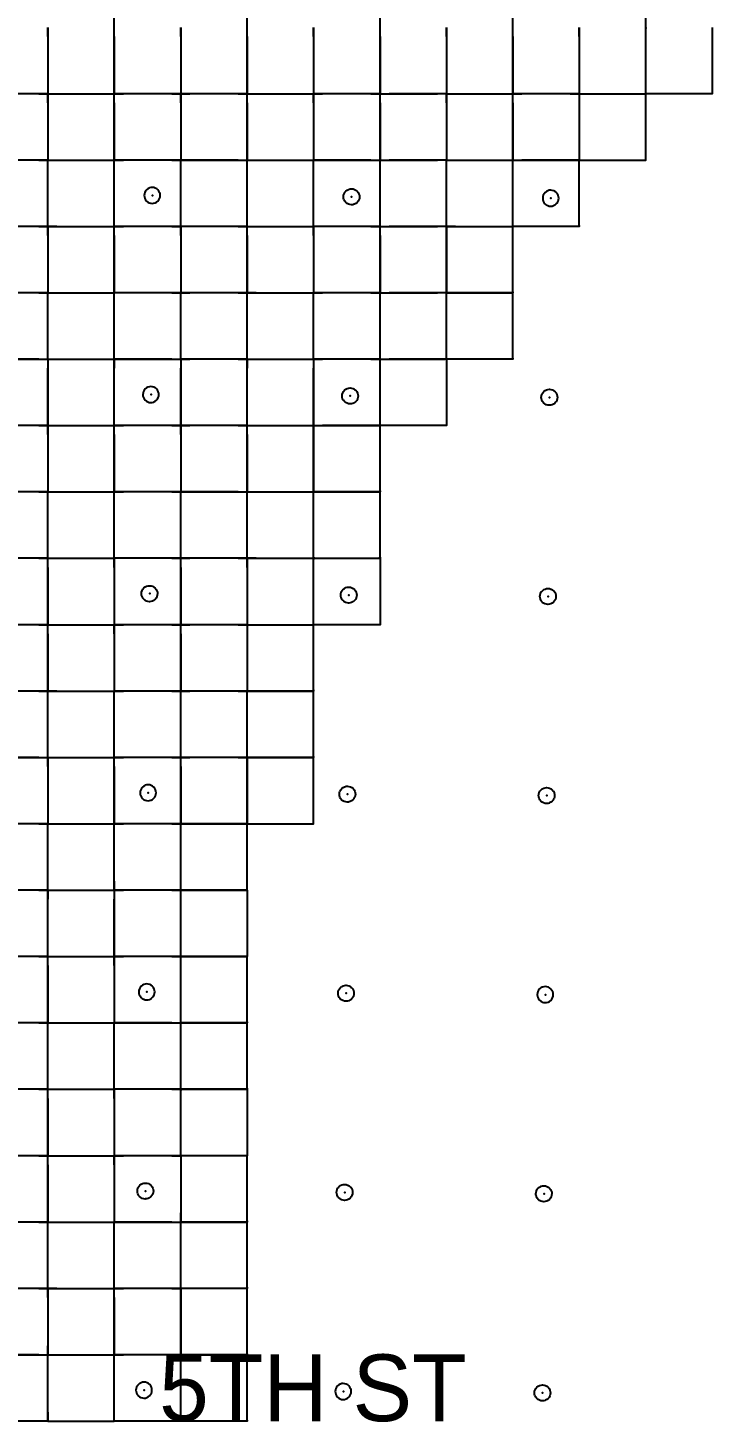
# Model space of a CAD drawing. Header units: metres. Extents: x 0 to 438, y -24 to 612.
# Drawn here: x 159.3 to 252, y -0.1 to 188.9 of the extents above; entities that cross this region are included whole.
import ezdxf

# ---------------------------------------------------------------- set-up
doc = ezdxf.new("R2010")
doc.units = ezdxf.units.M
for name, color, linetype in [('LAYER_01_CUT', 7, 'Continuous'), ('LAYER_04_GRID', 7, 'Continuous'), ('LAYER_05_LABELS', 7, 'Continuous')]:
    doc.layers.add(name, color=color, linetype=linetype)

msp = doc.modelspace()

# ---------------------------------------------------------------- linework, layer by layer
at = {"layer": 'LAYER_01_CUT'}
for points in [[(252, 180.15), (252, 180), (243.15, 180), (243, 180), (243, 181.23), (243, 189), (243, 190.23), (243, 198), (243, 199.23), (243, 207), (243, 208.23), (243, 216), (243, 217.23)], [(162, 181.23), (162, 180), (162, 172.23), (162, 171), (163.23, 171), (171, 171), (171, 172.23), (171, 180), (171, 181.23), (171, 189), (171, 190.23)], [(180, 181.23), (180, 180), (180, 172.23), (180, 171), (181.23, 171), (189, 171), (189, 172.23), (189, 180), (189, 181.23), (189, 189), (189, 190.23)], [(198, 181.23), (198, 180), (198, 172.23), (198, 171), (199.23, 171), (207, 171), (207, 172.23), (207, 180), (207, 181.23), (207, 189), (207, 190.23)], [(216, 181.23), (216, 180), (216, 172.23), (216, 171), (217.23, 171), (225, 171), (225, 172.23), (225, 180), (225, 181.23), (225, 189), (225, 190.23)], [(162, 187.77), (162, 189)], [(162, 189), (162, 181.23)], [(162, 187.77), (162, 180)], [(171, 187.77), (171, 189)], [(171, 187.77), (171, 180)], [(180, 187.77), (180, 189)], [(180, 189), (180, 181.23)], [(180, 187.77), (180, 180)], [(189, 187.77), (189, 189)], [(189, 187.77), (189, 180)], [(198, 187.77), (198, 189)], [(198, 189), (198, 181.23)], [(198, 187.77), (198, 180)], [(207, 187.77), (207, 189)], [(207, 187.77), (207, 180)], [(216, 187.77), (216, 189)], [(216, 189), (216, 181.23)], [(216, 187.77), (216, 180)], [(225, 187.77), (225, 189)], [(225, 187.77), (225, 180)], [(234, 187.77), (234, 189)], [(234, 189), (234, 181.23)], [(234, 187.77), (234, 180)], [(243, 189), (243, 188.85)], [(243, 180), (243, 188.85)], [(252, 189), (252, 180.15)], [(160.77, 180), (153, 180)], [(162, 180), (154.23, 180)], [(160.77, 180), (162, 180)], [(162, 178.77), (162, 180)], [(162, 180), (163.23, 180)], [(162, 180), (169.77, 180)], [(163.23, 180), (171, 180)], [(169.77, 180), (171, 180)], [(178.77, 180), (171, 180)], [(171, 178.77), (171, 180)], [(171, 180), (172.23, 180)], [(180, 180), (172.23, 180)], [(178.77, 180), (180, 180)], [(187.77, 180), (180, 180)], [(180, 178.77), (180, 180)], [(180, 180), (181.23, 180)], [(189, 180), (181.23, 180)], [(187.77, 180), (189, 180)], [(189, 178.77), (189, 180)], [(189, 180), (190.23, 180)], [(189, 180), (196.77, 180)], [(190.23, 180), (198, 180)], [(196.77, 180), (198, 180)], [(205.77, 180), (198, 180)], [(198, 178.77), (198, 180)], [(198, 180), (199.23, 180)], [(207, 180), (199.23, 180)], [(205.77, 180), (207, 180)], [(207, 178.77), (207, 180)], [(207, 180), (208.23, 180)], [(207, 180), (214.77, 180)], [(216, 180), (208.23, 180)], [(216, 180), (214.77, 180)], [(216, 178.77), (216, 180)], [(216, 180), (217.23, 180)], [(216, 180), (223.77, 180)], [(217.23, 180), (225, 180)], [(223.77, 180), (225, 180)], [(232.77, 180), (225, 180)], [(225, 178.77), (225, 180)], [(225, 180), (226.23, 180)], [(234, 180), (226.23, 180)], [(232.77, 180), (234, 180)], [(234, 181.23), (234, 180), (234, 172.23), (234, 171), (234.15, 171), (243, 171), (243, 171.15)], [(234, 179.85), (234, 180)], [(234, 180), (235.23, 180)], [(234, 180), (242.85, 180)], [(234, 179.85), (234, 171)], [(235.23, 180), (243, 180)], [(242.85, 180), (243, 180)], [(243, 171.15), (243, 180)], [(162, 178.77), (162, 171)], [(171, 178.77), (171, 171)], [(180, 178.77), (180, 171)], [(189, 178.77), (189, 171)], [(198, 178.77), (198, 171)], [(207, 178.77), (207, 171)], [(216, 178.77), (216, 171)], [(225, 178.77), (225, 171)], [(160.77, 171), (153, 171)], [(162, 171), (154.23, 171)], [(160.77, 171), (162, 171)], [(162, 163.23), (162, 171)], [(162, 169.77), (162, 171)], [(162, 171), (169.77, 171)], [(169.77, 171), (171, 171)], [(178.77, 171), (171, 171)], [(171, 163.23), (171, 171)], [(171, 169.77), (171, 171)], [(171, 171), (172.23, 171)], [(180, 171), (172.23, 171)], [(178.77, 171), (180, 171)], [(187.77, 171), (180, 171)], [(180, 163.23), (180, 171)], [(180, 169.77), (180, 171)], [(187.77, 171), (189, 171)], [(189, 163.23), (189, 171)], [(189, 169.77), (189, 171)], [(189, 171), (190.23, 171)], [(189, 171), (196.77, 171)], [(190.23, 171), (198, 171)], [(196.77, 171), (198, 171)], [(205.77, 171), (198, 171)], [(198, 163.23), (198, 171)], [(198, 169.77), (198, 171)], [(205.77, 171), (207, 171)], [(207, 163.23), (207, 171)], [(207, 169.77), (207, 171)], [(207, 171), (208.23, 171)], [(207, 171), (214.77, 171)], [(216, 171), (208.23, 171)], [(216, 171), (214.77, 171)], [(216, 163.23), (216, 171)], [(216, 169.77), (216, 171)], [(216, 171), (223.77, 171)], [(223.77, 171), (225, 171)], [(225, 163.23), (225, 171)], [(225, 170.85), (225, 171)], [(225, 171), (226.23, 171)], [(225, 171), (233.85, 171)], [(225, 162), (225, 170.85)], [(234, 171), (226.23, 171)], [(234, 171), (233.85, 171)], [(234, 162.15), (234, 171)], [(162, 162), (162, 169.77)], [(171, 162), (171, 169.77)], [(180, 162), (180, 169.77)], [(189, 162), (189, 169.77)], [(198, 162), (198, 169.77)], [(207, 162), (207, 169.77)], [(216, 162), (216, 169.77)], [(176.32, 165.14), (176.33, 165.14), (176.52, 165.19), (176.53, 165.2), (176.71, 165.29), (176.72, 165.29), (176.89, 165.43), (176.89, 165.43), (177.03, 165.59), (177.03, 165.6), (177.13, 165.79), (177.14, 165.79), (177.2, 165.99), (177.2, 166), (177.22, 166.2), (177.22, 166.2), (177.2, 166.39), (177.2, 166.4), (177.15, 166.59), (177.14, 166.6), (177.05, 166.78), (177.05, 166.79), (176.91, 166.96), (176.91, 166.96), (176.75, 167.1), (176.74, 167.1), (176.55, 167.2), (176.55, 167.21), (176.35, 167.27), (176.34, 167.27), (176.14, 167.29), (176.14, 167.29), (175.95, 167.27), (175.94, 167.27), (175.75, 167.22), (175.74, 167.21), (175.56, 167.12), (175.55, 167.11), (175.38, 166.98), (175.38, 166.98), (175.24, 166.82), (175.24, 166.81), (175.14, 166.62), (175.13, 166.61), (175.07, 166.42), (175.07, 166.41), (175.05, 166.21), (175.05, 166.2), (175.07, 166.02), (175.07, 166.01), (175.12, 165.82), (175.13, 165.81), (175.22, 165.63), (175.23, 165.62), (175.36, 165.45), (175.36, 165.45), (175.52, 165.31), (175.53, 165.31), (175.72, 165.21), (175.73, 165.2), (175.92, 165.14), (175.93, 165.14), (176.13, 165.12), (176.14, 165.12), (176.32, 165.14)], [(202.22, 165.43), (202.22, 165.44), (202.13, 165.62), (202.12, 165.63), (202.07, 165.82), (202.07, 165.83), (202.05, 166.02), (202.05, 166.03), (202.07, 166.22), (202.07, 166.23), (202.13, 166.43), (202.14, 166.44), (202.24, 166.62), (202.24, 166.63), (202.38, 166.79), (202.38, 166.8), (202.55, 166.93), (202.55, 166.93), (202.74, 167.03), (202.75, 167.03), (202.94, 167.08), (202.95, 167.09), (203.13, 167.1), (203.14, 167.1), (203.34, 167.08), (203.35, 167.08), (203.54, 167.02), (203.55, 167.02), (203.74, 166.92), (203.75, 166.91), (203.91, 166.78), (203.91, 166.77), (204.04, 166.6), (204.05, 166.6), (204.14, 166.41), (204.15, 166.4), (204.2, 166.21), (204.2, 166.21), (204.22, 166.02), (204.22, 166.01), (204.2, 165.81), (204.2, 165.8), (204.14, 165.61), (204.13, 165.6), (204.03, 165.42), (204.03, 165.41), (203.89, 165.25), (203.89, 165.24), (203.72, 165.11), (203.71, 165.1), (203.53, 165.01), (203.52, 165.01), (203.33, 164.95), (203.32, 164.95), (203.13, 164.94), (203.13, 164.93), (202.93, 164.96), (202.92, 164.96), (202.72, 165.02), (202.72, 165.02), (202.53, 165.12), (202.52, 165.12), (202.36, 165.26), (202.36, 165.27), (202.22, 165.43)], [(230.53, 164.82), (230.71, 164.92), (230.72, 164.92), (230.89, 165.05), (230.89, 165.06), (231.03, 165.22), (231.03, 165.23), (231.13, 165.41), (231.14, 165.42), (231.2, 165.62), (231.2, 165.63), (231.22, 165.82), (231.22, 165.83), (231.2, 166.02), (231.2, 166.03), (231.15, 166.22), (231.14, 166.23), (231.05, 166.41), (231.04, 166.42), (230.91, 166.58), (230.91, 166.59), (230.74, 166.73), (230.74, 166.73), (230.55, 166.83), (230.54, 166.83), (230.35, 166.89), (230.34, 166.89), (230.14, 166.92), (230.13, 166.91), (229.95, 166.9), (229.94, 166.9), (229.75, 166.84), (229.74, 166.84), (229.55, 166.75), (229.55, 166.74), (229.38, 166.61), (229.38, 166.6), (229.24, 166.44), (229.23, 166.43), (229.13, 166.25), (229.13, 166.24), (229.07, 166.05), (229.07, 166.04), (229.05, 165.84), (229.05, 165.83), (229.07, 165.64), (229.07, 165.64), (229.12, 165.44), (229.13, 165.44), (229.22, 165.25), (229.22, 165.25), (229.35, 165.08), (229.36, 165.07), (229.52, 164.94), (229.53, 164.93), (229.72, 164.83), (229.72, 164.83), (229.92, 164.77), (229.93, 164.77), (230.13, 164.75), (230.13, 164.75), (230.32, 164.76), (230.33, 164.77), (230.52, 164.82), (230.53, 164.82)], [(163.23, 162), (162, 162), (162, 163.23)], [(172.23, 153), (171, 153), (171, 154.23), (171, 162), (171, 163.23)], [(181.23, 162), (180, 162), (180, 163.23)], [(190.23, 153), (189, 153), (189, 154.23), (189, 162), (189, 163.23)], [(199.23, 162), (198, 162), (198, 163.23)], [(216, 135.15), (216, 135), (207.15, 135), (207, 135), (207, 136.23), (207, 144), (207, 145.23), (207, 153), (207, 154.23), (207, 162), (207, 163.23)], [(217.23, 162), (216, 162), (216, 163.23)], [(234, 162.15), (234, 162), (225.15, 162), (225, 162), (225, 163.23)], [(160.77, 162), (153, 162)], [(162, 162), (154.23, 162)], [(160.77, 162), (162, 162)], [(162, 160.77), (162, 162)], [(162, 162), (162, 154.23)], [(162, 162), (169.77, 162)], [(162, 160.77), (162, 153)], [(163.23, 162), (171, 162)], [(169.77, 162), (171, 162)], [(178.77, 162), (171, 162)], [(171, 160.77), (171, 162)], [(171, 162), (172.23, 162)], [(171, 160.77), (171, 153)], [(180, 162), (172.23, 162)], [(178.77, 162), (180, 162)], [(187.77, 162), (180, 162)], [(180, 160.77), (180, 162)], [(180, 162), (180, 154.23)], [(180, 160.77), (180, 153)], [(189, 162), (181.23, 162)], [(187.77, 162), (189, 162)], [(189, 160.77), (189, 162)], [(189, 162), (190.23, 162)], [(189, 162), (196.77, 162)], [(189, 160.77), (189, 153)], [(190.23, 162), (198, 162)], [(196.77, 162), (198, 162)], [(205.77, 162), (198, 162)], [(198, 160.77), (198, 162)], [(198, 162), (198, 154.23)], [(198, 160.77), (198, 153)], [(207, 162), (199.23, 162)], [(205.77, 162), (207, 162)], [(207, 160.77), (207, 162)], [(207, 162), (208.23, 162)], [(207, 162), (214.77, 162)], [(207, 160.77), (207, 153)], [(216, 162), (208.23, 162)], [(216, 162), (214.77, 162)], [(216, 162), (216, 154.23)], [(216, 162), (216, 161.85)], [(216, 162), (224.85, 162)], [(216, 154.23), (216, 153), (216, 161.85)], [(217.23, 162), (225, 162)], [(224.85, 162), (225, 162)], [(225, 153.15), (225, 162)], [(162, 154.23), (162, 153), (163.23, 153)], [(180, 154.23), (180, 153), (181.23, 153)], [(198, 154.23), (198, 153), (199.23, 153)], [(225, 153.15), (225, 153)], [(160.77, 153), (153, 153)], [(162, 153), (154.23, 153)], [(160.77, 153), (162, 153)], [(162, 145.23), (162, 153)], [(162, 151.77), (162, 153)], [(162, 153), (169.77, 153)], [(162, 144), (162, 151.77)], [(163.23, 153), (171, 153)], [(169.77, 153), (171, 153)], [(178.77, 153), (171, 153)], [(171, 145.23), (171, 153)], [(171, 151.77), (171, 153)], [(171, 144), (171, 151.77)], [(180, 153), (172.23, 153)], [(178.77, 153), (180, 153)], [(187.77, 153), (180, 153)], [(180, 145.23), (180, 153)], [(180, 151.77), (180, 153)], [(180, 144), (180, 151.77)], [(189, 153), (181.23, 153)], [(187.77, 153), (189, 153)], [(189, 145.23), (189, 153)], [(189, 151.77), (189, 153)], [(189, 153), (196.77, 153)], [(189, 144), (189, 151.77)], [(190.23, 153), (198, 153)], [(196.77, 153), (198, 153)], [(205.77, 153), (198, 153)], [(198, 145.23), (198, 153)], [(198, 151.77), (198, 153)], [(198, 144), (198, 151.77)], [(207, 153), (199.23, 153)], [(205.77, 153), (207, 153)], [(207, 151.77), (207, 153)], [(207, 153), (208.23, 153)], [(207, 153), (214.77, 153)], [(207, 144), (207, 151.77)], [(216, 153), (208.23, 153)], [(216, 153), (214.77, 153)], [(216, 145.23), (216, 153)], [(216, 152.85), (216, 153)], [(216, 153), (224.85, 153)], [(216, 153), (216.15, 153)], [(216, 144), (216, 152.85)], [(224.85, 153), (225, 153), (216.15, 153)], [(225, 144.15), (225, 153)], [(160.77, 144), (153, 144)], [(154.23, 144), (162, 144), (162, 145.23)], [(160.77, 144), (162, 144)], [(162, 136.23), (162, 135), (162, 127.23), (162, 126), (163.23, 126), (171, 126), (171, 127.23), (171, 135), (171, 136.23), (171, 144), (171, 145.23)], [(162, 144), (162, 136.23)], [(162, 144), (162, 142.77)], [(162, 144), (163.23, 144)], [(162, 144), (169.77, 144)], [(163.23, 144), (171, 144)], [(169.77, 144), (171, 144)], [(178.77, 144), (171, 144)], [(171, 144), (171, 142.77)], [(171, 144), (172.23, 144)], [(172.23, 144), (180, 144), (180, 145.23)], [(178.77, 144), (180, 144)], [(180, 136.23), (180, 135), (180, 127.23), (180, 126), (181.23, 126), (189, 126), (189, 127.23), (189, 135), (189, 136.23), (189, 144), (189, 145.23)], [(187.77, 144), (180, 144)], [(180, 144), (180, 136.23)], [(180, 144), (180, 142.77)], [(180, 144), (181.23, 144)], [(189, 144), (181.23, 144)], [(187.77, 144), (189, 144)], [(189, 144), (189, 142.77)], [(189, 144), (190.23, 144)], [(189, 144), (196.77, 144)], [(190.23, 144), (198, 144), (198, 145.23)], [(196.77, 144), (198, 144)], [(205.77, 144), (198, 144)], [(198, 144), (198, 136.23)], [(198, 144), (198, 142.77)], [(198, 144), (199.23, 144)], [(207, 144), (199.23, 144)], [(205.77, 144), (207, 144)], [(207, 144), (207, 143.85)], [(207, 144), (208.23, 144)], [(207, 144), (215.85, 144)], [(207, 135), (207, 143.85)], [(216, 144), (208.23, 144)], [(216, 144), (215.85, 144)], [(225, 144.15), (225, 144), (216.15, 144), (216, 144), (216, 145.23)], [(216, 144), (216, 135.15)], [(162, 135), (162, 142.77)], [(171, 135), (171, 142.77)], [(180, 135), (180, 142.77)], [(189, 135), (189, 142.77)], [(198, 135), (198, 142.77)], [(174.88, 139.02), (174.88, 139.01), (174.94, 138.82), (174.94, 138.81), (175.03, 138.63), (175.04, 138.62), (175.17, 138.45), (175.18, 138.45), (175.34, 138.31), (175.35, 138.31), (175.53, 138.21), (175.54, 138.2), (175.73, 138.14), (175.74, 138.14), (175.94, 138.12), (175.95, 138.12), (176.14, 138.14), (176.14, 138.14), (176.34, 138.19), (176.34, 138.2), (176.53, 138.29), (176.53, 138.3), (176.7, 138.43), (176.71, 138.43), (176.84, 138.59), (176.85, 138.6), (176.95, 138.79), (176.95, 138.79), (177.01, 138.99), (177.01, 139), (177.03, 139.2), (177.03, 139.21), (177.02, 139.39), (177.01, 139.4), (176.96, 139.59), (176.96, 139.6), (176.86, 139.78), (176.86, 139.79), (176.73, 139.96), (176.72, 139.96), (176.56, 140.1), (176.55, 140.1), (176.37, 140.2), (176.36, 140.21), (176.16, 140.27), (176.15, 140.27), (175.96, 140.29), (175.95, 140.29), (175.76, 140.27), (175.75, 140.27), (175.56, 140.22), (175.55, 140.21), (175.37, 140.12), (175.36, 140.12), (175.2, 139.98), (175.19, 139.98), (175.05, 139.82), (175.05, 139.81), (174.95, 139.62), (174.95, 139.62), (174.89, 139.42), (174.89, 139.41), (174.87, 139.21), (174.87, 139.21), (174.88, 139.02)], [(203.86, 139.6), (203.96, 139.41), (203.96, 139.41), (204.01, 139.21), (204.01, 139.21), (204.03, 139.02), (204.03, 139.01), (204.01, 138.81), (204.01, 138.8), (203.95, 138.61), (203.95, 138.6), (203.85, 138.42), (203.84, 138.41), (203.71, 138.25), (203.7, 138.24), (203.53, 138.11), (203.53, 138.1), (203.34, 138.01), (203.33, 138.01), (203.14, 137.95), (203.14, 137.95), (202.95, 137.94), (202.94, 137.94), (202.74, 137.96), (202.73, 137.96), (202.54, 138.02), (202.53, 138.02), (202.34, 138.12), (202.34, 138.12), (202.18, 138.26), (202.17, 138.27), (202.04, 138.43), (202.03, 138.44), (201.94, 138.62), (201.94, 138.63), (201.88, 138.82), (201.88, 138.83), (201.87, 139.02), (201.86, 139.03), (201.88, 139.22), (201.89, 139.23), (201.95, 139.43), (201.95, 139.44), (202.05, 139.62), (202.05, 139.63), (202.19, 139.79), (202.2, 139.8), (202.36, 139.93), (202.37, 139.93), (202.55, 140.03), (202.56, 140.03), (202.75, 140.08), (202.76, 140.09), (202.95, 140.1), (202.96, 140.1), (203.15, 140.08), (203.16, 140.08), (203.36, 140.02), (203.37, 140.02), (203.55, 139.92), (203.56, 139.91), (203.72, 139.78), (203.73, 139.77), (203.86, 139.61), (203.86, 139.6)], [(229.95, 139.92), (229.95, 139.92), (230.15, 139.9), (230.16, 139.89), (230.36, 139.83), (230.37, 139.83), (230.55, 139.73), (230.56, 139.73), (230.72, 139.59), (230.73, 139.58), (230.86, 139.42), (230.86, 139.41), (230.96, 139.23), (230.96, 139.22), (231.01, 139.03), (231.01, 139.02), (231.03, 138.83), (231.03, 138.82), (231.01, 138.63), (231.01, 138.62), (230.95, 138.42), (230.95, 138.41), (230.85, 138.23), (230.84, 138.22), (230.71, 138.06), (230.7, 138.05), (230.53, 137.92), (230.53, 137.92), (230.34, 137.82), (230.33, 137.82), (230.14, 137.77), (230.13, 137.77), (229.95, 137.75), (229.94, 137.75), (229.74, 137.77), (229.73, 137.77), (229.54, 137.83), (229.53, 137.83), (229.34, 137.93), (229.34, 137.94), (229.17, 138.07), (229.17, 138.08), (229.04, 138.25), (229.03, 138.25), (228.94, 138.44), (228.94, 138.45), (228.88, 138.64), (228.88, 138.65), (228.86, 138.83), (228.86, 138.84), (228.88, 139.04), (228.89, 139.05), (228.95, 139.24), (228.95, 139.25), (229.05, 139.44), (229.05, 139.44), (229.19, 139.6), (229.19, 139.61), (229.36, 139.74), (229.37, 139.75), (229.55, 139.84), (229.56, 139.84), (229.75, 139.9), (229.76, 139.9), (229.95, 139.92)], [(198, 136.23), (198, 135), (198, 127.23), (198, 126), (198, 134.85)], [(160.77, 135), (153, 135)], [(162, 135), (154.23, 135)], [(160.77, 135), (162, 135)], [(162, 133.77), (162, 135)], [(162, 135), (163.23, 135)], [(162, 135), (169.77, 135)], [(163.23, 135), (171, 135)], [(169.77, 135), (171, 135)], [(178.77, 135), (171, 135)], [(171, 133.77), (171, 135)], [(171, 135), (172.23, 135)], [(180, 135), (172.23, 135)], [(178.77, 135), (180, 135)], [(187.77, 135), (180, 135)], [(180, 133.77), (180, 135)], [(180, 135), (181.23, 135)], [(189, 135), (181.23, 135)], [(187.77, 135), (189, 135)], [(189, 133.77), (189, 135)], [(189, 135), (190.23, 135)], [(189, 135), (196.77, 135)], [(190.23, 135), (198, 135)], [(196.77, 135), (198, 135)], [(198, 135), (198, 134.85)], [(198, 135), (199.23, 135)], [(198, 135), (206.85, 135)], [(207, 135), (199.23, 135)], [(207, 135), (206.85, 135)], [(207, 126.15), (207, 135)], [(162, 133.77), (162, 126)], [(171, 133.77), (171, 126)], [(180, 133.77), (180, 126)], [(189, 133.77), (189, 126)], [(160.77, 126), (153, 126)], [(162, 126), (154.23, 126)], [(160.77, 126), (162, 126)], [(162, 118.23), (162, 126)], [(162, 124.77), (162, 126)], [(162, 126), (169.77, 126)], [(169.77, 126), (171, 126)], [(178.77, 126), (171, 126)], [(171, 118.23), (171, 126)], [(171, 124.77), (171, 126)], [(171, 126), (172.23, 126)], [(180, 126), (172.23, 126)], [(178.77, 126), (180, 126)], [(187.77, 126), (180, 126)], [(180, 118.23), (180, 126)], [(180, 124.77), (180, 126)], [(187.77, 126), (189, 126)], [(189, 118.23), (189, 126)], [(189, 124.77), (189, 126)], [(189, 126), (190.23, 126)], [(189, 126), (196.77, 126)], [(190.23, 126), (198, 126)], [(196.77, 126), (198, 126)], [(198.15, 126), (198, 126)], [(198, 118.23), (198, 126)], [(198, 125.85), (198, 126)], [(198, 126), (206.85, 126)], [(198, 117), (198, 125.85)], [(206.85, 126), (207, 126), (198.15, 126)], [(207, 126.15), (207, 126)], [(207, 117.15), (207, 126)], [(162, 117), (162, 124.77)], [(171, 117), (171, 124.77)], [(180, 117), (180, 124.77)], [(189, 117), (189, 124.77)], [(163.23, 99), (162, 99), (162, 100.23), (162, 108), (162, 109.23), (162, 117), (162, 118.23)], [(172.23, 117), (171, 117), (171, 118.23)], [(181.23, 81), (180, 81), (180, 82.23), (180, 90), (180, 91.23), (180, 99), (180, 100.23), (180, 108), (180, 109.23), (180, 117), (180, 118.23)], [(190.23, 117), (189, 117), (189, 118.23)], [(207, 117.15), (207, 117), (207, 108.15), (207, 108), (198.15, 108), (198, 108), (198, 109.23), (198, 117), (198, 118.23)], [(160.77, 117), (153, 117)], [(162, 117), (154.23, 117)], [(160.77, 117), (162, 117)], [(162, 115.77), (162, 117)], [(162, 117), (163.23, 117)], [(162, 117), (169.77, 117)], [(162, 115.77), (162, 108)], [(163.23, 117), (171, 117)], [(169.77, 117), (171, 117)], [(178.77, 117), (171, 117)], [(171, 115.77), (171, 117)], [(171, 117), (171, 109.23)], [(171, 115.77), (171, 108)], [(180, 117), (172.23, 117)], [(178.77, 117), (180, 117)], [(187.77, 117), (180, 117)], [(180, 115.77), (180, 117)], [(180, 117), (181.23, 117)], [(180, 115.77), (180, 108)], [(189, 117), (181.23, 117)], [(187.77, 117), (189, 117)], [(189, 115.77), (189, 117)], [(189, 117), (189, 109.23)], [(189, 117), (196.77, 117)], [(189, 115.77), (189, 108)], [(190.23, 117), (198, 117)], [(196.77, 117), (198, 117)], [(198.15, 117), (198, 117)], [(198, 117), (198, 116.85)], [(198, 117), (206.85, 117)], [(198, 108), (198, 116.85)], [(198.15, 117), (207, 117)], [(207, 117), (206.85, 117)], [(174.7, 112.01), (174.69, 112.02), (174.68, 112.21), (174.68, 112.21), (174.7, 112.41), (174.7, 112.42), (174.76, 112.62), (174.76, 112.62), (174.86, 112.81), (174.87, 112.82), (175, 112.98), (175.01, 112.99), (175.18, 113.12), (175.18, 113.12), (175.37, 113.21), (175.38, 113.22), (175.57, 113.27), (175.57, 113.27), (175.76, 113.29), (175.77, 113.29), (175.97, 113.27), (175.98, 113.27), (176.17, 113.21), (176.18, 113.21), (176.36, 113.1), (176.37, 113.1), (176.53, 112.96), (176.54, 112.96), (176.67, 112.79), (176.68, 112.79), (176.77, 112.6), (176.77, 112.59), (176.83, 112.4), (176.83, 112.39), (176.84, 112.21), (176.85, 112.2), (176.82, 112), (176.82, 111.99), (176.76, 111.8), (176.76, 111.79), (176.66, 111.6), (176.66, 111.6), (176.52, 111.43), (176.51, 111.43), (176.35, 111.3), (176.34, 111.29), (176.16, 111.2), (176.15, 111.19), (175.96, 111.14), (175.95, 111.14), (175.76, 111.12), (175.75, 111.12), (175.56, 111.14), (175.55, 111.14), (175.35, 111.2), (175.34, 111.21), (175.16, 111.31), (175.15, 111.31), (174.99, 111.45), (174.98, 111.45), (174.85, 111.62), (174.85, 111.63), (174.75, 111.81), (174.75, 111.82), (174.7, 112.01)], [(203.34, 111.1), (203.16, 111.01), (203.15, 111.01), (202.96, 110.95), (202.95, 110.95), (202.76, 110.94), (202.75, 110.94), (202.56, 110.96), (202.55, 110.96), (202.35, 111.02), (202.34, 111.02), (202.16, 111.12), (202.15, 111.12), (201.99, 111.26), (201.98, 111.27), (201.85, 111.43), (201.85, 111.44), (201.75, 111.62), (201.75, 111.63), (201.7, 111.82), (201.69, 111.83), (201.68, 112.02), (201.68, 112.03), (201.7, 112.23), (201.7, 112.23), (201.76, 112.43), (201.76, 112.44), (201.86, 112.62), (201.87, 112.63), (202, 112.79), (202.01, 112.8), (202.17, 112.93), (202.18, 112.93), (202.37, 113.03), (202.37, 113.03), (202.57, 113.08), (202.57, 113.09), (202.76, 113.1), (202.77, 113.1), (202.97, 113.08), (202.98, 113.08), (203.17, 113.02), (203.18, 113.02), (203.36, 112.92), (203.37, 112.91), (203.53, 112.78), (203.54, 112.77), (203.67, 112.61), (203.68, 112.6), (203.77, 112.41), (203.77, 112.41), (203.83, 112.21), (203.83, 112.21), (203.84, 112.02), (203.84, 112.01), (203.82, 111.81), (203.82, 111.81), (203.76, 111.61), (203.76, 111.6), (203.66, 111.42), (203.66, 111.41), (203.52, 111.25), (203.51, 111.24), (203.35, 111.11), (203.34, 111.1)], [(229, 112.61), (229.01, 112.61), (229.17, 112.74), (229.18, 112.75), (229.37, 112.84), (229.37, 112.84), (229.57, 112.9), (229.57, 112.9), (229.76, 112.92), (229.77, 112.92), (229.97, 112.9), (229.98, 112.89), (230.17, 112.83), (230.18, 112.83), (230.36, 112.73), (230.37, 112.73), (230.53, 112.59), (230.54, 112.59), (230.67, 112.42), (230.68, 112.41), (230.77, 112.23), (230.77, 112.22), (230.83, 112.03), (230.83, 112.02), (230.84, 111.83), (230.84, 111.83), (230.82, 111.63), (230.82, 111.62), (230.76, 111.42), (230.76, 111.41), (230.66, 111.23), (230.66, 111.22), (230.52, 111.06), (230.51, 111.05), (230.35, 110.92), (230.34, 110.92), (230.16, 110.82), (230.15, 110.82), (229.96, 110.77), (229.95, 110.77), (229.76, 110.75), (229.75, 110.75), (229.55, 110.77), (229.55, 110.77), (229.35, 110.83), (229.34, 110.83), (229.16, 110.93), (229.15, 110.94), (228.99, 111.07), (228.98, 111.08), (228.85, 111.25), (228.85, 111.25), (228.75, 111.44), (228.75, 111.45), (228.7, 111.64), (228.69, 111.65), (228.68, 111.83), (228.68, 111.84), (228.7, 112.04), (228.7, 112.05), (228.76, 112.24), (228.76, 112.25), (228.86, 112.44), (228.87, 112.44), (229, 112.61)], [(160.77, 108), (153, 108)], [(162, 108), (154.23, 108)], [(160.77, 108), (162, 108)], [(162, 106.77), (162, 108)], [(162, 108), (163.23, 108)], [(162, 108), (169.77, 108)], [(163.23, 108), (171, 108)], [(169.77, 108), (171, 108)], [(171, 109.23), (171, 108), (171, 100.23), (171, 99), (172.23, 99)], [(178.77, 108), (171, 108)], [(171, 106.77), (171, 108)], [(171, 108), (172.23, 108)], [(180, 108), (172.23, 108)], [(178.77, 108), (180, 108)], [(187.77, 108), (180, 108)], [(180, 106.77), (180, 108)], [(180, 108), (181.23, 108)], [(189, 108), (181.23, 108)], [(187.77, 108), (189, 108)], [(189, 109.23), (189, 108), (189, 100.23), (189, 99), (197.85, 99), (198, 99), (189.15, 99)], [(189, 107.85), (189, 108)], [(189, 108), (190.23, 108)], [(189, 108), (197.85, 108)], [(189, 107.85), (189, 99)], [(190.23, 108), (198, 108)], [(197.85, 108), (198, 108)], [(198, 99.15), (198, 108)], [(162, 106.77), (162, 99)], [(171, 106.77), (171, 99)], [(180, 106.77), (180, 99)], [(160.77, 99), (153, 99)], [(162, 99), (154.23, 99)], [(160.77, 99), (162, 99)], [(162, 91.23), (162, 99)], [(162, 97.77), (162, 99)], [(162, 99), (169.77, 99)], [(163.23, 99), (171, 99)], [(169.77, 99), (171, 99)], [(178.77, 99), (171, 99)], [(171, 91.23), (171, 99)], [(171, 97.77), (171, 99)], [(180, 99), (172.23, 99)], [(178.77, 99), (180, 99)], [(187.77, 99), (180, 99)], [(180, 97.77), (180, 99)], [(180, 99), (181.23, 99)], [(189, 99), (181.23, 99)], [(187.77, 99), (189, 99)], [(189, 91.23), (189, 99)], [(189, 98.85), (189, 99)], [(189, 99), (189.15, 99)], [(189, 90), (189, 98.85)], [(198, 99.15), (198, 99)], [(198, 90.15), (198, 99)], [(162, 90), (162, 97.77)], [(171, 90), (171, 97.77)], [(180, 90), (180, 97.77)], [(154.23, 90), (162, 90), (162, 91.23)], [(162, 82.23), (162, 81), (163.23, 81), (171, 81), (171, 82.23), (171, 90), (171, 91.23)], [(198, 90.15), (198, 90), (197.85, 90), (189, 90), (189, 91.23)], [(160.77, 90), (153, 90)], [(160.77, 90), (162, 90)], [(162, 88.77), (162, 90)], [(162, 90), (162, 82.23)], [(162, 90), (163.23, 90)], [(162, 90), (169.77, 90)], [(163.23, 90), (171, 90)], [(169.77, 90), (171, 90)], [(178.77, 90), (171, 90)], [(171, 88.77), (171, 90)], [(171, 90), (172.23, 90)], [(180, 90), (172.23, 90)], [(178.77, 90), (180, 90)], [(187.77, 90), (180, 90)], [(180, 88.77), (180, 90)], [(180, 90), (181.23, 90)], [(189, 90), (181.23, 90)], [(187.77, 90), (189, 90)], [(189, 90), (189, 82.23)], [(189, 90), (189, 89.85)], [(189, 90), (189.15, 90)], [(189, 82.23), (189, 81), (189, 89.85)], [(189.15, 90), (198, 90)], [(198, 81.15), (198, 90)], [(162, 88.77), (162, 81)], [(171, 88.77), (171, 81)], [(180, 88.77), (180, 81)], [(176.64, 84.99), (176.64, 85), (176.66, 85.2), (176.66, 85.21), (176.64, 85.39), (176.64, 85.4), (176.59, 85.59), (176.58, 85.6), (176.49, 85.79), (176.49, 85.79), (176.35, 85.96), (176.35, 85.96), (176.19, 86.1), (176.18, 86.11), (175.99, 86.21), (175.99, 86.21), (175.79, 86.27), (175.78, 86.27), (175.58, 86.29), (175.58, 86.29), (175.39, 86.27), (175.38, 86.27), (175.19, 86.22), (175.18, 86.21), (175, 86.12), (174.99, 86.12), (174.82, 85.99), (174.82, 85.98), (174.68, 85.82), (174.68, 85.81), (174.58, 85.63), (174.57, 85.62), (174.51, 85.42), (174.51, 85.41), (174.49, 85.21), (174.49, 85.21), (174.51, 85.02), (174.51, 85.01), (174.56, 84.82), (174.57, 84.81), (174.66, 84.63), (174.67, 84.62), (174.8, 84.45), (174.8, 84.45), (174.96, 84.31), (174.97, 84.31), (175.16, 84.21), (175.17, 84.2), (175.36, 84.14), (175.37, 84.14), (175.57, 84.12), (175.58, 84.12), (175.76, 84.14), (175.77, 84.14), (175.96, 84.19), (175.97, 84.2), (176.16, 84.29), (176.16, 84.3), (176.33, 84.43), (176.33, 84.43), (176.47, 84.6), (176.47, 84.6), (176.57, 84.79), (176.58, 84.8), (176.64, 84.99)], [(203.33, 84.24), (203.16, 84.11), (203.15, 84.1), (202.97, 84.01), (202.96, 84.01), (202.77, 83.96), (202.76, 83.95), (202.58, 83.94), (202.57, 83.94), (202.37, 83.96), (202.36, 83.96), (202.17, 84.02), (202.16, 84.02), (201.97, 84.12), (201.96, 84.13), (201.8, 84.26), (201.8, 84.27), (201.67, 84.43), (201.66, 84.44), (201.57, 84.63), (201.56, 84.63), (201.51, 84.82), (201.51, 84.83), (201.49, 85.02), (201.49, 85.03), (201.51, 85.23), (201.51, 85.23), (201.57, 85.43), (201.58, 85.44), (201.68, 85.62), (201.68, 85.63), (201.82, 85.79), (201.82, 85.8), (201.99, 85.93), (202, 85.94), (202.18, 86.03), (202.19, 86.03), (202.38, 86.08), (202.39, 86.09), (202.58, 86.1), (202.58, 86.1), (202.78, 86.08), (202.79, 86.08), (202.99, 86.02), (202.99, 86.02), (203.18, 85.92), (203.19, 85.91), (203.35, 85.78), (203.35, 85.77), (203.49, 85.61), (203.49, 85.6), (203.58, 85.41), (203.59, 85.41), (203.64, 85.22), (203.64, 85.21), (203.66, 85.02), (203.66, 85.01), (203.64, 84.81), (203.64, 84.81), (203.58, 84.61), (203.57, 84.6), (203.47, 84.42), (203.47, 84.41), (203.33, 84.25), (203.33, 84.24)], [(228.79, 84.08), (228.66, 84.25), (228.66, 84.25), (228.57, 84.44), (228.56, 84.45), (228.51, 84.64), (228.51, 84.65), (228.49, 84.83), (228.49, 84.84), (228.51, 85.04), (228.51, 85.05), (228.57, 85.24), (228.57, 85.25), (228.68, 85.44), (228.68, 85.44), (228.82, 85.61), (228.82, 85.61), (228.99, 85.74), (228.99, 85.75), (229.18, 85.84), (229.19, 85.85), (229.38, 85.9), (229.39, 85.9), (229.57, 85.92), (229.58, 85.92), (229.78, 85.9), (229.79, 85.9), (229.98, 85.84), (229.99, 85.83), (230.18, 85.73), (230.18, 85.73), (230.35, 85.59), (230.35, 85.59), (230.48, 85.42), (230.49, 85.41), (230.58, 85.23), (230.59, 85.22), (230.64, 85.03), (230.64, 85.02), (230.66, 84.83), (230.66, 84.83), (230.64, 84.63), (230.64, 84.62), (230.58, 84.42), (230.57, 84.42), (230.47, 84.23), (230.47, 84.22), (230.33, 84.06), (230.33, 84.05), (230.16, 83.92), (230.15, 83.92), (229.97, 83.83), (229.96, 83.82), (229.77, 83.77), (229.76, 83.77), (229.57, 83.75), (229.57, 83.75), (229.37, 83.77), (229.36, 83.77), (229.16, 83.83), (229.16, 83.83), (228.97, 83.93), (228.96, 83.94), (228.8, 84.08), (228.79, 84.08)], [(160.77, 81), (153, 81)], [(162, 81), (154.23, 81)], [(160.77, 81), (162, 81)], [(162, 73.23), (162, 81)], [(162, 79.77), (162, 81)], [(162, 81), (169.77, 81)], [(162, 72), (162, 79.77)], [(169.77, 81), (171, 81)], [(178.77, 81), (171, 81)], [(171, 73.23), (171, 81)], [(171, 79.77), (171, 81)], [(171, 81), (172.23, 81)], [(171, 72), (171, 79.77)], [(180, 81), (172.23, 81)], [(178.77, 81), (180, 81)], [(180, 73.23), (180, 81)], [(180, 80.85), (180, 81)], [(180, 81), (188.85, 81)], [(180, 72), (180, 80.85)], [(189, 81), (181.23, 81)], [(189, 81), (188.85, 81)], [(189, 72.15), (189, 81)], [(189, 81), (189.15, 81)], [(189.15, 81), (198, 81), (198, 81.15)], [(160.77, 72), (153, 72)], [(162, 72), (154.23, 72)], [(160.77, 72), (162, 72)], [(163.23, 18), (162, 18), (162, 19.23), (162, 27), (162, 28.23), (162, 36), (162, 37.23), (162, 45), (162, 46.23), (162, 54), (162, 55.23), (162, 63), (162, 64.23), (162, 72), (162, 73.23)], [(162, 72), (162, 70.77)], [(162, 72), (163.23, 72)], [(162, 72), (169.77, 72)], [(163.23, 72), (171, 72)], [(169.77, 72), (171, 72)], [(171, 73.23), (171, 72), (171, 64.23), (171, 63), (171, 55.23), (171, 54), (172.23, 54), (180, 54), (180, 55.23), (180, 63), (180, 64.23), (180, 72), (180, 73.23)], [(178.77, 72), (171, 72)], [(171, 72), (171, 70.77)], [(171, 72), (172.23, 72)], [(180, 72), (172.23, 72)], [(178.77, 72), (180, 72)], [(180, 72), (180, 71.85)], [(180, 72), (188.85, 72)], [(180, 72), (180.15, 72)], [(180, 63), (180, 71.85)], [(189, 72), (180.15, 72)], [(188.85, 72), (189, 72), (189, 72.15)], [(189, 72), (189, 63.15)], [(162, 63), (162, 70.77)], [(171, 63), (171, 70.77)], [(160.77, 63), (153, 63)], [(162, 63), (154.23, 63)], [(160.77, 63), (162, 63)], [(162, 61.77), (162, 63)], [(162, 63), (163.23, 63)], [(162, 63), (169.77, 63)], [(163.23, 63), (171, 63)], [(169.77, 63), (171, 63)], [(178.77, 63), (171, 63)], [(171, 61.77), (171, 63)], [(171, 63), (172.23, 63)], [(180, 63), (172.23, 63)], [(178.77, 63), (180, 63)], [(180, 63), (180, 62.85)], [(180, 63), (188.85, 63)], [(180, 63), (180.15, 63)], [(180, 54), (180, 62.85)], [(189, 63), (180.15, 63)], [(189, 63.15), (189, 63), (188.85, 63)], [(189, 54.15), (189, 63)], [(162, 61.77), (162, 54)], [(171, 61.77), (171, 54)], [(174.47, 57.63), (174.48, 57.62), (174.61, 57.45), (174.62, 57.45), (174.78, 57.31), (174.79, 57.31), (174.97, 57.21), (174.98, 57.21), (175.18, 57.15), (175.18, 57.14), (175.38, 57.12), (175.39, 57.12), (175.58, 57.14), (175.58, 57.14), (175.78, 57.2), (175.78, 57.2), (175.97, 57.29), (175.98, 57.3), (176.14, 57.43), (176.15, 57.43), (176.28, 57.6), (176.29, 57.6), (176.39, 57.79), (176.39, 57.8), (176.45, 57.99), (176.45, 58), (176.47, 58.2), (176.47, 58.21), (176.46, 58.39), (176.45, 58.4), (176.4, 58.59), (176.4, 58.6), (176.3, 58.79), (176.3, 58.79), (176.17, 58.96), (176.16, 58.97), (176, 59.1), (175.99, 59.11), (175.81, 59.21), (175.8, 59.21), (175.6, 59.27), (175.6, 59.27), (175.4, 59.29), (175.39, 59.29), (175.2, 59.27), (175.19, 59.27), (175, 59.22), (175, 59.22), (174.81, 59.12), (174.8, 59.12), (174.64, 58.99), (174.63, 58.98), (174.49, 58.82), (174.49, 58.81), (174.39, 58.63), (174.39, 58.62), (174.33, 58.42), (174.33, 58.41), (174.31, 58.21), (174.31, 58.21), (174.32, 58.02), (174.32, 58.01), (174.38, 57.82), (174.38, 57.81), (174.47, 57.63)], [(201.49, 58.62), (201.49, 58.63), (201.63, 58.79), (201.64, 58.8), (201.8, 58.93), (201.81, 58.94), (201.99, 59.03), (202, 59.03), (202.19, 59.09), (202.2, 59.09), (202.39, 59.1), (202.4, 59.1), (202.59, 59.08), (202.6, 59.08), (202.8, 59.02), (202.81, 59.02), (202.99, 58.92), (203, 58.92), (203.16, 58.78), (203.17, 58.77), (203.3, 58.61), (203.3, 58.6), (203.4, 58.42), (203.4, 58.41), (203.45, 58.22), (203.46, 58.21), (203.47, 58.02), (203.47, 58.01), (203.45, 57.81), (203.45, 57.81), (203.39, 57.61), (203.39, 57.6), (203.29, 57.42), (203.28, 57.41), (203.15, 57.25), (203.14, 57.24), (202.98, 57.11), (202.97, 57.11), (202.78, 57.01), (202.78, 57.01), (202.58, 56.96), (202.58, 56.95), (202.39, 56.94), (202.38, 56.94), (202.18, 56.96), (202.17, 56.96), (201.98, 57.02), (201.97, 57.02), (201.79, 57.12), (201.78, 57.13), (201.62, 57.26), (201.61, 57.27), (201.48, 57.43), (201.47, 57.44), (201.38, 57.63), (201.38, 57.63), (201.32, 57.83), (201.32, 57.83), (201.31, 58.02), (201.31, 58.03), (201.33, 58.23), (201.33, 58.24), (201.39, 58.43), (201.39, 58.44), (201.49, 58.62)], [(228.62, 57.08), (228.78, 56.94), (228.79, 56.94), (228.97, 56.84), (228.98, 56.83), (229.17, 56.77), (229.18, 56.77), (229.38, 56.75), (229.39, 56.75), (229.58, 56.77), (229.58, 56.77), (229.77, 56.82), (229.78, 56.83), (229.97, 56.92), (229.97, 56.92), (230.14, 57.06), (230.15, 57.06), (230.28, 57.22), (230.29, 57.23), (230.39, 57.42), (230.39, 57.42), (230.45, 57.62), (230.45, 57.63), (230.47, 57.83), (230.47, 57.83), (230.46, 58.02), (230.45, 58.03), (230.4, 58.22), (230.4, 58.23), (230.3, 58.41), (230.3, 58.42), (230.17, 58.59), (230.16, 58.59), (230, 58.73), (229.99, 58.73), (229.81, 58.83), (229.8, 58.84), (229.6, 58.9), (229.59, 58.9), (229.4, 58.92), (229.39, 58.92), (229.2, 58.9), (229.19, 58.9), (229, 58.85), (228.99, 58.84), (228.81, 58.75), (228.8, 58.74), (228.64, 58.61), (228.63, 58.61), (228.49, 58.44), (228.49, 58.44), (228.39, 58.25), (228.39, 58.24), (228.33, 58.05), (228.33, 58.04), (228.3, 57.84), (228.31, 57.83), (228.32, 57.65), (228.32, 57.64), (228.38, 57.45), (228.38, 57.44), (228.47, 57.25), (228.48, 57.25), (228.61, 57.08), (228.62, 57.08)], [(160.77, 54), (153, 54)], [(162, 54), (154.23, 54)], [(160.77, 54), (162, 54)], [(162, 52.77), (162, 54)], [(162, 54), (163.23, 54)], [(162, 54), (169.77, 54)], [(163.23, 54), (171, 54)], [(169.77, 54), (171, 54)], [(178.77, 54), (171, 54)], [(171, 46.23), (171, 54)], [(171, 52.77), (171, 54)], [(178.77, 54), (180, 54)], [(180, 46.23), (180, 54)], [(180, 53.85), (180, 54)], [(180, 54), (188.85, 54)], [(180, 54), (180.15, 54)], [(180, 45), (180, 53.85)], [(189, 54), (180.15, 54)], [(189, 54.15), (189, 54), (188.85, 54)], [(189, 45.15), (189, 54)], [(162, 45), (162, 52.77)], [(171, 45), (171, 52.77)], [(172.23, 45), (171, 45), (171, 46.23)], [(189, 45.15), (189, 45), (189, 36.15), (189, 36), (188.85, 36), (180, 36), (180, 37.23), (180, 45), (180, 46.23)], [(160.77, 45), (153, 45)], [(162, 45), (154.23, 45)], [(160.77, 45), (162, 45)], [(162, 43.77), (162, 45)], [(162, 45), (163.23, 45)], [(162, 45), (169.77, 45)], [(162, 43.77), (162, 36)], [(163.23, 45), (171, 45)], [(169.77, 45), (171, 45)], [(178.77, 45), (171, 45)], [(171, 43.77), (171, 45)], [(171, 45), (171, 37.23)], [(171, 43.77), (171, 36)], [(180, 45), (172.23, 45)], [(178.77, 45), (180, 45)], [(180, 45), (180, 44.85)], [(180, 45), (188.85, 45)], [(180, 45), (180.15, 45)], [(180, 36), (180, 44.85)], [(189, 45), (180.15, 45)], [(189, 45), (188.85, 45)], [(160.77, 36), (153, 36)], [(162, 36), (154.23, 36)], [(160.77, 36), (162, 36)], [(162, 34.77), (162, 36)], [(162, 36), (163.23, 36)], [(162, 36), (169.77, 36)], [(163.23, 36), (171, 36)], [(169.77, 36), (171, 36)], [(171, 37.23), (171, 36), (171, 28.23), (171, 27), (172.23, 27), (180, 27), (180, 28.23)], [(178.77, 36), (171, 36)], [(171, 34.77), (171, 36)], [(171, 36), (172.23, 36)], [(180, 36), (172.23, 36)], [(178.77, 36), (180, 36)], [(180, 35.85), (180, 36)], [(180, 36), (180, 28.23)], [(180, 36), (180.15, 36)], [(189, 36), (180.15, 36)], [(189, 27.15), (189, 36)], [(162, 34.77), (162, 27)], [(171, 34.77), (171, 27)], [(180, 35.85), (180, 27)], [(176.2, 30.8), (176.2, 30.79), (176.1, 30.6), (176.1, 30.6), (175.96, 30.44), (175.96, 30.43), (175.79, 30.3), (175.78, 30.29), (175.6, 30.2), (175.59, 30.2), (175.4, 30.14), (175.39, 30.14), (175.2, 30.13), (175.2, 30.12), (175, 30.15), (174.99, 30.15), (174.79, 30.21), (174.78, 30.21), (174.6, 30.31), (174.59, 30.31), (174.43, 30.45), (174.42, 30.46), (174.29, 30.62), (174.29, 30.63), (174.19, 30.81), (174.19, 30.82), (174.14, 31.01), (174.14, 31.02), (174.12, 31.21), (174.12, 31.22), (174.14, 31.41), (174.14, 31.42), (174.2, 31.62), (174.2, 31.63), (174.3, 31.81), (174.31, 31.82), (174.44, 31.98), (174.45, 31.99), (174.62, 32.12), (174.62, 32.12), (174.81, 32.22), (174.82, 32.22), (175.01, 32.27), (175.02, 32.27), (175.2, 32.29), (175.21, 32.29), (175.41, 32.27), (175.42, 32.27), (175.61, 32.21), (175.62, 32.21), (175.81, 32.11), (175.81, 32.1), (175.98, 31.97), (175.98, 31.96), (176.11, 31.79), (176.12, 31.79), (176.21, 31.6), (176.22, 31.59), (176.27, 31.4), (176.27, 31.4), (176.29, 31.21), (176.29, 31.2), (176.27, 31), (176.27, 30.99), (176.2, 30.8)], [(203.28, 31.02), (203.29, 31.01), (203.26, 30.82), (203.26, 30.81), (203.2, 30.61), (203.2, 30.6), (203.1, 30.42), (203.1, 30.41), (202.96, 30.25), (202.95, 30.24), (202.79, 30.11), (202.78, 30.11), (202.6, 30.01), (202.59, 30.01), (202.4, 29.96), (202.39, 29.95), (202.2, 29.94), (202.19, 29.94), (202, 29.96), (201.99, 29.96), (201.79, 30.02), (201.78, 30.02), (201.6, 30.12), (201.59, 30.13), (201.43, 30.26), (201.42, 30.27), (201.29, 30.43), (201.29, 30.44), (201.19, 30.63), (201.19, 30.63), (201.14, 30.83), (201.13, 30.83), (201.12, 31.02), (201.12, 31.03), (201.14, 31.23), (201.14, 31.24), (201.2, 31.43), (201.2, 31.44), (201.3, 31.62), (201.31, 31.63), (201.44, 31.79), (201.45, 31.8), (201.62, 31.93), (201.62, 31.94), (201.81, 32.03), (201.82, 32.03), (202.01, 32.09), (202.01, 32.09), (202.2, 32.1), (202.21, 32.1), (202.41, 32.08), (202.42, 32.08), (202.61, 32.02), (202.62, 32.02), (202.8, 31.92), (202.81, 31.92), (202.97, 31.78), (202.98, 31.77), (203.11, 31.61), (203.12, 31.6), (203.21, 31.42), (203.21, 31.41), (203.27, 31.22), (203.27, 31.21), (203.28, 31.02)], [(228.14, 31.05), (228.2, 31.25), (228.2, 31.25), (228.3, 31.44), (228.31, 31.45), (228.44, 31.61), (228.45, 31.61), (228.62, 31.74), (228.62, 31.75), (228.81, 31.84), (228.81, 31.85), (229.01, 31.9), (229.01, 31.9), (229.2, 31.92), (229.21, 31.92), (229.41, 31.9), (229.42, 31.9), (229.61, 31.84), (229.62, 31.83), (229.8, 31.73), (229.81, 31.73), (229.97, 31.59), (229.98, 31.59), (230.11, 31.42), (230.12, 31.41), (230.21, 31.23), (230.21, 31.22), (230.27, 31.03), (230.27, 31.02), (230.28, 30.84), (230.28, 30.83), (230.26, 30.63), (230.26, 30.62), (230.2, 30.42), (230.2, 30.42), (230.1, 30.23), (230.1, 30.22), (229.96, 30.06), (229.95, 30.06), (229.79, 29.93), (229.78, 29.92), (229.6, 29.83), (229.59, 29.82), (229.4, 29.77), (229.39, 29.77), (229.2, 29.75), (229.19, 29.75), (229, 29.77), (228.99, 29.77), (228.79, 29.83), (228.78, 29.84), (228.6, 29.94), (228.59, 29.94), (228.43, 30.08), (228.42, 30.08), (228.29, 30.25), (228.29, 30.26), (228.19, 30.44), (228.19, 30.45), (228.14, 30.64), (228.13, 30.65), (228.12, 30.83), (228.12, 30.84), (228.14, 31.04), (228.14, 31.05)], [(160.77, 27), (153, 27)], [(162, 27), (154.23, 27)], [(160.77, 27), (162, 27)], [(162, 25.77), (162, 27)], [(162, 27), (163.23, 27)], [(162, 27), (169.77, 27)], [(163.23, 27), (171, 27)], [(169.77, 27), (171, 27)], [(178.77, 27), (171, 27)], [(171, 19.23), (171, 27)], [(171, 25.77), (171, 27)], [(178.77, 27), (180, 27)], [(180, 19.23), (180, 27)], [(180, 26.85), (180, 27)], [(180, 27), (188.85, 27)], [(180, 27), (180.15, 27)], [(180, 18), (180, 26.85)], [(188.85, 27), (189, 27), (180.15, 27)], [(189, 27.15), (189, 27)], [(189, 18.15), (189, 27)], [(162, 18), (162, 25.77)], [(171, 18), (171, 25.77)], [(153, 19.23), (153, 18), (153, 10.23), (153, 9), (154.23, 9), (162, 9), (162, 10.23)], [(172.23, 0), (171, 0), (171, 1.23), (171, 9), (171, 10.23), (171, 18), (171, 19.23)], [(189, 18.15), (189, 18), (188.85, 18), (180, 18), (180, 19.23)], [(160.77, 18), (153, 18)], [(162, 18), (154.23, 18)], [(160.77, 18), (162, 18)], [(162, 16.77), (162, 18)], [(162, 18), (162, 10.23)], [(162, 18), (169.77, 18)], [(163.23, 18), (171, 18)], [(169.77, 18), (171, 18)], [(178.77, 18), (171, 18)], [(171, 16.77), (171, 18)], [(171, 18), (172.23, 18)], [(180, 18), (172.23, 18)], [(178.77, 18), (180, 18)], [(180, 18), (180, 10.23)], [(180, 18), (180, 17.85)], [(180, 18), (180.15, 18)], [(180, 10.23), (180, 9), (180, 17.85)], [(189, 18), (180.15, 18)], [(189, 9.15), (189, 18)], [(162, 16.77), (162, 9)], [(171, 16.77), (171, 9)], [(160.77, 9), (153, 9)], [(160.77, 9), (162, 9)], [(162, 1.23), (162, 9)], [(162, 7.77), (162, 9)], [(162, 9), (163.23, 9)], [(162, 9), (169.77, 9)], [(162, 1.23), (162, 0), (162, 7.77)], [(163.23, 9), (171, 9)], [(169.77, 9), (171, 9)], [(178.77, 9), (171, 9)], [(171, 7.77), (171, 9)], [(171, 9), (172.23, 9)], [(171, 0), (171, 7.77)], [(180, 9), (172.23, 9)], [(178.77, 9), (180, 9)], [(180, 1.23), (180, 9)], [(180, 8.85), (180, 9)], [(180, 9), (188.85, 9)], [(180, 9), (180.15, 9)], [(180, 0), (180, 8.85)], [(188.85, 9), (189, 9), (180.15, 9)], [(189, 9.15), (189, 9)], [(189, 0.15), (189, 9)], [(175.2, 3.14), (175.21, 3.14), (175.4, 3.2), (175.41, 3.2), (175.6, 3.29), (175.6, 3.3), (175.77, 3.43), (175.77, 3.44), (175.91, 3.6), (175.92, 3.61), (176.02, 3.79), (176.02, 3.8), (176.08, 3.99), (176.08, 4), (176.1, 4.2), (176.1, 4.21), (176.08, 4.4), (176.08, 4.4), (176.03, 4.6), (176.02, 4.6), (175.93, 4.79), (175.93, 4.79), (175.8, 4.96), (175.79, 4.97), (175.63, 5.1), (175.62, 5.11), (175.44, 5.21), (175.43, 5.21), (175.23, 5.27), (175.22, 5.27), (175.02, 5.29), (175.02, 5.29), (174.83, 5.28), (174.82, 5.27), (174.63, 5.22), (174.62, 5.22), (174.44, 5.12), (174.43, 5.12), (174.26, 4.99), (174.26, 4.98), (174.12, 4.82), (174.12, 4.81), (174.02, 4.63), (174.01, 4.62), (173.95, 4.42), (173.95, 4.41), (173.93, 4.22), (173.93, 4.21), (173.95, 4.02), (173.95, 4.01), (174, 3.82), (174.01, 3.81), (174.1, 3.63), (174.11, 3.62), (174.24, 3.46), (174.24, 3.45), (174.41, 3.31), (174.41, 3.31), (174.6, 3.21), (174.61, 3.21), (174.8, 3.15), (174.81, 3.15), (175.01, 3.13), (175.02, 3.13), (175.2, 3.14)], [(201.61, 3.02), (201.8, 2.96), (201.81, 2.96), (202.01, 2.94), (202.02, 2.94), (202.2, 2.95), (202.21, 2.96), (202.4, 3.01), (202.41, 3.01), (202.59, 3.11), (202.6, 3.11), (202.77, 3.24), (202.77, 3.25), (202.91, 3.41), (202.91, 3.42), (203.01, 3.6), (203.02, 3.61), (203.08, 3.81), (203.08, 3.82), (203.1, 4.01), (203.1, 4.02), (203.08, 4.21), (203.08, 4.22), (203.03, 4.41), (203.02, 4.42), (202.93, 4.6), (202.93, 4.61), (202.79, 4.77), (202.79, 4.78), (202.63, 4.92), (202.62, 4.92), (202.43, 5.02), (202.43, 5.02), (202.23, 5.08), (202.22, 5.08), (202.02, 5.11), (202.02, 5.1), (201.83, 5.09), (201.82, 5.09), (201.63, 5.03), (201.62, 5.03), (201.44, 4.94), (201.43, 4.93), (201.26, 4.8), (201.26, 4.79), (201.12, 4.63), (201.12, 4.63), (201.02, 4.44), (201.01, 4.43), (200.95, 4.24), (200.95, 4.23), (200.93, 4.03), (200.93, 4.02), (200.95, 3.83), (200.95, 3.83), (201, 3.64), (201.01, 3.63), (201.1, 3.44), (201.11, 3.44), (201.24, 3.27), (201.24, 3.26), (201.4, 3.13), (201.41, 3.12), (201.6, 3.02), (201.61, 3.02)], [(230.1, 3.84), (230.1, 3.83), (230.08, 3.63), (230.08, 3.62), (230.02, 3.43), (230.01, 3.42), (229.91, 3.23), (229.91, 3.22), (229.77, 3.06), (229.77, 3.06), (229.6, 2.93), (229.59, 2.92), (229.41, 2.83), (229.4, 2.82), (229.21, 2.77), (229.2, 2.77), (229.02, 2.75), (229.01, 2.75), (228.81, 2.77), (228.8, 2.77), (228.61, 2.83), (228.6, 2.84), (228.41, 2.94), (228.4, 2.94), (228.24, 3.08), (228.24, 3.08), (228.11, 3.25), (228.1, 3.26), (228.01, 3.44), (228, 3.45), (227.95, 3.64), (227.95, 3.65), (227.93, 3.84), (227.93, 3.84), (227.95, 4.04), (227.95, 4.05), (228.01, 4.25), (228.02, 4.25), (228.12, 4.44), (228.12, 4.45), (228.26, 4.61), (228.26, 4.61), (228.43, 4.75), (228.44, 4.75), (228.62, 4.84), (228.63, 4.85), (228.82, 4.9), (228.83, 4.9), (229.02, 4.92), (229.02, 4.92), (229.22, 4.9), (229.23, 4.9), (229.43, 4.84), (229.43, 4.83), (229.62, 4.73), (229.63, 4.73), (229.79, 4.59), (229.79, 4.59), (229.93, 4.42), (229.93, 4.42), (230.02, 4.23), (230.03, 4.22), (230.08, 4.03), (230.08, 4.02), (230.1, 3.84)], [(162, 0), (154.23, 0)], [(162, 0), (163.23, 0)], [(163.23, 0), (171, 0)], [(180, 0), (172.23, 0)], [(189, 0.15), (189, 0), (180.15, 0), (180, 0), (180, 1.23)]]:
    msp.add_lwpolyline(points, dxfattribs=at)
at = {"layer": 'LAYER_04_GRID'}
for p in [(176.16, 166.2), (203.16, 166.02), (230.16, 165.83), (175.98, 139.21), (202.97, 139.02), (229.97, 138.83), (175.79, 112.21), (202.79, 112.02), (229.79, 111.83), (175.6, 85.21), (202.6, 85.02), (229.6, 84.83), (175.42, 58.21), (202.42, 58.02), (229.42, 57.83), (175.23, 31.21), (202.23, 31.02), (229.23, 30.83), (175.04, 4.21), (202.04, 4.02), (229.04, 3.84)]:
    msp.add_point(p, dxfattribs=at)

# ---------------------------------------------------------------- texts
at = {"layer": 'LAYER_05_LABELS'}
msp.add_text('5TH ST', height=9.045, dxfattribs=at).set_placement((177.07, 0))

doc.saveas('drawing.dxf')
